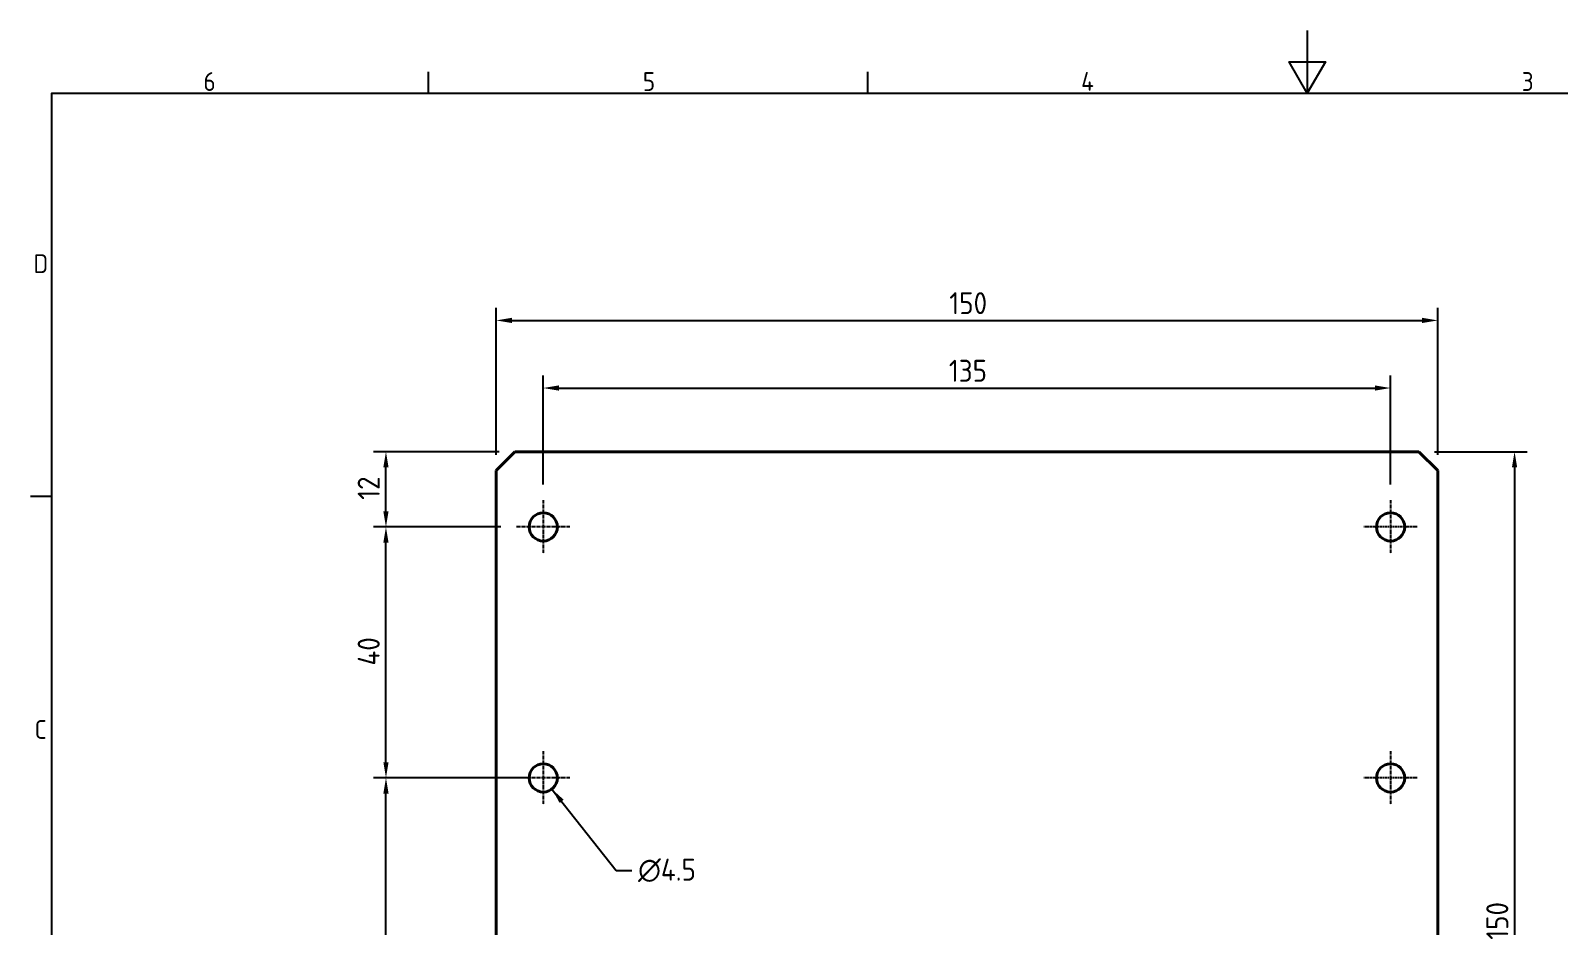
# Model space of a CAD drawing. Header units: millimetres. Extents: x 0 to 420, y 0 to 297.
# Drawn here: x 6.6 to 250, y 154.4 to 297 of the extents above; entities that cross this region are included whole.
import ezdxf

# ---------------------------------------------------------------- set-up
doc = ezdxf.new("R2010")
doc.units = ezdxf.units.MM
doc.linetypes.add('CHAIN', pattern=[0.7087, 0.4724, -0.0591, 0.1181, -0.0591])
doc.layers.get('0').update_dxf_attribs({"color": 3, "lineweight": 25, "true_color": 0x00ff00})
for name, color, linetype, lineweight, true_color in [('가시적인 것(ISO)', 3, 'Continuous', 40, 0x00ff00), ('기호(ISO)', 5, 'Continuous', 25, 0x0000ff), ('중심 표식(ISO)', 1, 'Continuous', 25, 0xff0000), ('치수(ISO)', 2, 'Continuous', 25, 0xffff00)]:
    doc.layers.add(name, color=color, linetype=linetype, lineweight=lineweight, true_color=true_color)
doc.layers.add('경계(ISO)', color=7, linetype='Continuous', lineweight=25)
doc.styles.add('문자 텍스트_PSTEK_POSCO', font='isocp.shx')
doc.styles.add('치수 텍스트_PSTEK_POSCO', font='isocp.shx')
doc.dimstyles.new('치수_PSTEK_POSCO', dxfattribs={"dimtxt": 3.5, "dimasz": 2.5, "dimexe": 2, "dimexo": 2.5, "dimgap": 1, "dimtad": 1, "dimrnd": 1e-08, "dimdsep": 46, "dimtxsty": '치수 텍스트_PSTEK_POSCO', "dimcen": 0.09, "dimdle": 10, "dimclrd": 7, "dimclre": 7, "dimclrt": 2, "dimadec": 1, "dimazin": 2, "dimtfac": 1, "dimtmove": 0, "dimatfit": 3, "dimfxl": 1, "dimtolj": 1, "dimlwd": -1, "dimlwe": -1, "dimarcsym": 0})
doc.dimstyles.new('치수_PSTEK_POSCO$7', dxfattribs={"dimtxt": 3.5, "dimasz": 2.5, "dimexe": 2, "dimexo": 2.5, "dimgap": 1, "dimtad": 1, "dimrnd": 1e-08, "dimdsep": 46, "dimtxsty": '치수 텍스트_PSTEK_POSCO', "dimcen": 0.09, "dimdle": 10, "dimclrd": 7, "dimclre": 7, "dimclrt": 2, "dimadec": 1, "dimazin": 2, "dimtfac": 1, "dimtmove": 0, "dimatfit": 3, "dimfxl": 1, "dimtolj": 1, "dimlwd": -1, "dimlwe": -1, "dimarcsym": 0})

# ---------------------------------------------------------------- blocks, each defined once
blk = doc.blocks.new('경계 Default Border')
at = {"layer": '경계(ISO)'}
for p, q in [((70, 287.0000076293945), (70, 290.4000091552734)), ((140, 287.0000076293945), (140, 290.4000091552734)), ((10, 222.7499961853027), (6.599999666213989, 222.7499961853027))]:
    blk.add_line(p, q, dxfattribs=at)
at = {"layer": '경계(ISO)', "flags": 128}
for points in [[(210, 297.0000076293945), (210, 287.0000076293945), (207.1132469177246, 292.0000076293945), (212.8867530822754, 292.0000076293945), (210, 287.0000076293945)], [(10, 10), (10, 287.0000076293945), (410, 287.0000076293945), (410, 10), (10, 10)]]:
    blk.add_lwpolyline(points, dxfattribs=at)
at = {"layer": '경계(ISO)', "color": 2, "true_color": 0xffff00, "char_height": 3.00000011920929, "attachment_point": 7, "style": '문자 텍스트_PSTEK_POSCO'}
for s, insert in [('6', (34.14453946055966, 287.3713945155963)), ('5', (104.1445394605597, 287.3713945155963)), ('4', (173.9734701308116, 287.4)), ('3', (244.1685395229535, 287.3713945155963)), ('D', (7.078270083685684, 258.3463944559917)), ('C', (7.244539400955009, 184.0963944559917))]:
    blk.add_mtext(s, dxfattribs=dict(at, insert=insert))
blk = doc.blocks.new('*D22')
at = {"layer": 'Defpoints', "color": 0, "transparency": 16777216}
for p in [(223.276571416637, 240.0188147429678), (88.27657141663704, 222.1248646709497), (223.276571416637, 222.1248646709497)]:
    blk.add_point(p, dxfattribs=at)
at = {"layer": '치수(ISO)', "color": 7, "transparency": 16777216}
for p, q in [((88.27657141663704, 224.6248646709497), (88.27657141663704, 242.0188147429678)), ((223.276571416637, 224.6248646709497), (223.276571416637, 242.0188147429678)), ((90.77657141663704, 240.0188147429678), (220.776571416637, 240.0188147429678))]:
    blk.add_line(p, q, dxfattribs=at)
for points in [[(90.77657141663704, 240.4354814096345), (90.77657141663704, 239.6021480763011), (88.27657141663704, 240.0188147429678)], [(220.776571416637, 240.4354814096345), (220.776571416637, 239.6021480763011), (223.276571416637, 240.0188147429678)]]:
    blk.add_solid(points, dxfattribs=at)
at = {"layer": '치수(ISO)', "color": 2, "transparency": 16777216, "insert": (152.9040840432218, 242.7688147429678), "char_height": 3.5, "attachment_point": 4, "style": '치수 텍스트_PSTEK_POSCO'}
blk.add_mtext('\\A1;135', dxfattribs=at)
blk = doc.blocks.new('*D23')
at = {"layer": 'Defpoints', "color": 0, "transparency": 16777216}
for p in [(230.776571416637, 250.7963547148734), (80.77657141663705, 226.8748646709497), (230.776571416637, 226.8748646709497)]:
    blk.add_point(p, dxfattribs=at)
at = {"layer": '치수(ISO)', "color": 7, "transparency": 16777216}
for p, q in [((80.77657141663705, 229.3748646709497), (80.77657141663705, 252.7963547148734)), ((83.27657141663705, 250.7963547148734), (228.276571416637, 250.7963547148734)), ((230.776571416637, 229.3748646709497), (230.776571416637, 252.7963547148734))]:
    blk.add_line(p, q, dxfattribs=at)
for points in [[(83.27657141663705, 251.2130213815401), (83.27657141663705, 250.3796880482068), (80.77657141663705, 250.7963547148734)], [(228.276571416637, 251.2130213815401), (228.276571416637, 250.3796880482068), (230.776571416637, 250.7963547148734)]]:
    blk.add_solid(points, dxfattribs=at)
at = {"layer": '치수(ISO)', "color": 2, "transparency": 16777216, "insert": (152.9751934638811, 253.5463547148734), "char_height": 3.5, "attachment_point": 4, "style": '치수 텍스트_PSTEK_POSCO'}
blk.add_mtext('\\A1;150', dxfattribs=at)
blk = doc.blocks.new('*D24')
at = {"layer": 'Defpoints', "color": 0, "transparency": 16777216}
for p in [(63.2210693109667, 229.8748646709498), (83.77657141663705, 229.8748646709498), (84.02657141663703, 217.8748646709497)]:
    blk.add_point(p, dxfattribs=at)
at = {"layer": '치수(ISO)', "color": 7, "transparency": 16777216}
for p, q in [((81.27657141663705, 229.8748646709498), (61.2210693109667, 229.8748646709498)), ((63.2210693109667, 220.3748646709497), (63.2210693109667, 227.3748646709498)), ((81.52657141663703, 217.8748646709497), (61.2210693109667, 217.8748646709497))]:
    blk.add_line(p, q, dxfattribs=at)
for points in [[(62.80440264430003, 227.3748646709498), (63.63773597763336, 227.3748646709498), (63.2210693109667, 229.8748646709498)], [(62.80440264430003, 220.3748646709497), (63.63773597763336, 220.3748646709497), (63.2210693109667, 217.8748646709497)]]:
    blk.add_solid(points, dxfattribs=at)
at = {"layer": '치수(ISO)', "color": 2, "transparency": 16777216, "insert": (60.47072482277768, 222.2047613244931), "char_height": 3.5, "attachment_point": 4, "rotation": 90, "style": '치수 텍스트_PSTEK_POSCO'}
blk.add_mtext('\\A1;12', dxfattribs=at)
blk = doc.blocks.new('*D25')
at = {"layer": 'Defpoints', "color": 0, "transparency": 16777216}
for p in [(63.2210693109667, 217.8748646709497), (84.02657141663703, 217.8748646709497), (88.27657141663704, 177.8748646709498)]:
    blk.add_point(p, dxfattribs=at)
at = {"layer": '치수(ISO)', "color": 7, "transparency": 16777216}
for p, q in [((81.52657141663703, 217.8748646709497), (61.2210693109667, 217.8748646709497)), ((63.22106931096669, 180.3748646709498), (63.2210693109667, 215.3748646709497)), ((85.77657141663704, 177.8748646709498), (61.22106931096669, 177.8748646709498))]:
    blk.add_line(p, q, dxfattribs=at)
for points in [[(62.80440264430003, 215.3748646709497), (63.63773597763336, 215.3748646709497), (63.2210693109667, 217.8748646709497)], [(62.80440264430003, 180.3748646709498), (63.63773597763335, 180.3748646709498), (63.22106931096669, 177.8748646709498)]]:
    blk.add_solid(points, dxfattribs=at)
at = {"layer": '치수(ISO)', "color": 2, "transparency": 16777216, "insert": (60.47106931096666, 195.7834867181938), "char_height": 3.5, "attachment_point": 4, "rotation": 90, "style": '치수 텍스트_PSTEK_POSCO'}
blk.add_mtext('\\A1;40', dxfattribs=at)
blk = doc.blocks.new('*D26')
at = {"layer": 'Defpoints', "color": 0, "transparency": 16777216}
for p in [(63.2210693109667, 177.8748646709498), (88.27657141663704, 177.8748646709498), (83.77657141663701, 79.87486467094973)]:
    blk.add_point(p, dxfattribs=at)
at = {"layer": '치수(ISO)', "color": 7, "transparency": 16777216}
for p, q in [((85.77657141663704, 177.8748646709498), (61.2210693109667, 177.8748646709498)), ((63.22106931096668, 82.37486467094973), (63.22106931096669, 175.3748646709498)), ((81.27657141663701, 79.87486467094973), (61.22106931096667, 79.87486467094973))]:
    blk.add_line(p, q, dxfattribs=at)
for points in [[(62.80440264430003, 175.3748646709498), (63.63773597763335, 175.3748646709498), (63.2210693109667, 177.8748646709498)], [(62.80440264430001, 82.37486467094973), (63.63773597763334, 82.37486467094973), (63.22106931096667, 79.87486467094973)]]:
    blk.add_solid(points, dxfattribs=at)
at = {"layer": '치수(ISO)', "color": 2, "transparency": 16777216, "insert": (60.47106931096666, 126.8773772975344), "char_height": 3.5, "attachment_point": 4, "rotation": 90, "style": '치수 텍스트_PSTEK_POSCO'}
blk.add_mtext('\\A1;98', dxfattribs=at)
blk = doc.blocks.new('*D27')
at = {"layer": 'Defpoints', "color": 0, "transparency": 16777216}
for p in [(227.776571416637, 229.8748646709498), (227.776571416637, 79.87486467094976), (243.0241847065504, 79.87486467094976)]:
    blk.add_point(p, dxfattribs=at)
at = {"layer": '치수(ISO)', "color": 7, "transparency": 16777216}
for p, q in [((230.276571416637, 229.8748646709498), (245.0241847065504, 229.8748646709498)), ((243.0241847065504, 227.3748646709498), (243.0241847065504, 82.37486467094976)), ((230.276571416637, 79.87486467094976), (245.0241847065504, 79.87486467094976))]:
    blk.add_line(p, q, dxfattribs=at)
for points in [[(242.6075180398838, 227.3748646709498), (243.4408513732171, 227.3748646709498), (243.0241847065504, 229.8748646709498)], [(242.6075180398838, 82.37486467094976), (243.4408513732171, 82.37486467094976), (243.0241847065504, 79.87486467094976)]]:
    blk.add_solid(points, dxfattribs=at)
at = {"layer": '치수(ISO)', "color": 2, "transparency": 16777216, "insert": (240.2741847065504, 152.0734867181939), "char_height": 3.5, "attachment_point": 4, "rotation": 90, "style": '치수 텍스트_PSTEK_POSCO'}
blk.add_mtext('\\A1;150', dxfattribs=at)

msp = doc.modelspace()

# ---------------------------------------------------------------- linework, layer by layer
at = {"layer": '가시적인 것(ISO)'}
for p, q in [((80.77657141663704, 226.8748646709497), (83.77657141663704, 229.8748646709498)), ((227.776571416637, 229.8748646709498), (83.77657141663704, 229.8748646709498)), ((227.776571416637, 229.8748646709498), (230.776571416637, 226.8748646709498)), ((80.77657141663704, 226.8748646709497), (80.776571416637, 82.87486467094972)), ((230.776571416637, 82.87486467094976), (230.776571416637, 226.8748646709497))]:
    msp.add_line(p, q, dxfattribs=at)
for centre in [(88.27657141663704, 217.8748646709497), (223.276571416637, 217.8748646709497), (88.27657141663704, 177.8748646709498), (223.276571416637, 177.8748646709498)]:
    msp.add_circle(centre, 2.25, dxfattribs=at)
at = {"layer": '중심 표식(ISO)', "linetype": 'CHAIN'}
for p, q in [((88.27657141663704, 222.1248646709497), (88.27657141663704, 213.6248646709497)), ((223.276571416637, 222.1248646709497), (223.276571416637, 213.6248646709497)), ((92.52657141663704, 217.8748646709497), (84.02657141663703, 217.8748646709497)), ((227.526571416637, 217.8748646709497), (219.026571416637, 217.8748646709497)), ((88.27657141663704, 182.1248646709498), (88.27657141663704, 173.6248646709498)), ((223.276571416637, 182.1248646709498), (223.276571416637, 173.6248646709498)), ((92.52657141663704, 177.8748646709498), (84.02657141663703, 177.8748646709498)), ((227.526571416637, 177.8748646709498), (219.026571416637, 177.8748646709498))]:
    msp.add_line(p, q, dxfattribs=at)

# ---------------------------------------------------------------- block references
msp.add_blockref('경계 Default Border', (0, 0))

# ---------------------------------------------------------------- texts
at = {"layer": '기호(ISO)', "color": 2, "true_color": 0xffff00, "insert": (103.3962575158848, 163.1359432739047), "char_height": 3.499999940395355, "width": 11.03152021169663, "attachment_point": 4, "line_spacing_factor": 0.612500011920929, "style": '치수 텍스트_PSTEK_POSCO'}
msp.add_mtext('{\\fAIGDT|b0|i0;\\H3.5000;n\\fisocp|b0|i0;\\H3.5000;4.5}', dxfattribs=at)

# ---------------------------------------------------------------- dimensions: what is measured, and where the dimension line sits
at = {"layer": '치수(ISO)', "color": 7}
for base, p1, p2, angle, picture, middle in [((230.776571416637, 250.7963547148734), (80.77657141663705, 226.8748646709497), (230.776571416637, 226.8748646709497), 180, '*D23', (155.776571416637, 250.7963547148734)), ((223.276571416637, 240.0188147429678), (88.27657141663704, 222.1248646709497), (223.276571416637, 222.1248646709497), 180, '*D22', (155.776571416637, 240.0188147429678)), ((63.2210693109667, 229.8748646709498), (84.02657141663703, 217.8748646709497), (83.77657141663705, 229.8748646709498), 90, '*D24', (63.22106931096666, 223.8848646709498)), ((243.0241847065504, 79.87486467094976), (227.776571416637, 229.8748646709498), (227.776571416637, 79.87486467094976), 90, '*D27', (243.0241847065504, 154.8748646709498)), ((63.2210693109667, 217.8748646709497), (88.27657141663704, 177.8748646709498), (84.02657141663703, 217.8748646709497), 90, '*D25', (63.22106931096666, 197.8848646709498)), ((63.2210693109667, 177.8748646709498), (83.77657141663701, 79.87486467094973), (88.27657141663704, 177.8748646709498), 90, '*D26', (63.22106931096666, 128.8748646709497))]:
    dim = msp.add_linear_dim(base=base, p1=p1, p2=p2, angle=angle, dimstyle='치수_PSTEK_POSCO', override={"dimdec": 2, "dimtp": 0, "dimtm": -0, "dimtdec": 2, "dimtofl": 0, "dimatfit": 1}, dxfattribs=at)
    dim.commit()
    dim.dimension.update_dxf_attribs({"geometry": picture, "text_midpoint": middle, "dimtype": 160})

# ---------------------------------------------------------------- leaders
at = {"layer": '기호(ISO)', "color": 7, "annotation_type": 0, "has_hookline": 1, "hookline_direction": 0, "text_width": 10.23722085042391}
msp.add_leader([(89.66247977771495, 176.1023641731517), (99.8962575158848, 163.1359432739047), (102.3962575158848, 163.1359432739047)], dimstyle='치수_PSTEK_POSCO$7', override={"dimtad": 0}, dxfattribs=at)

doc.saveas('drawing.dxf')
